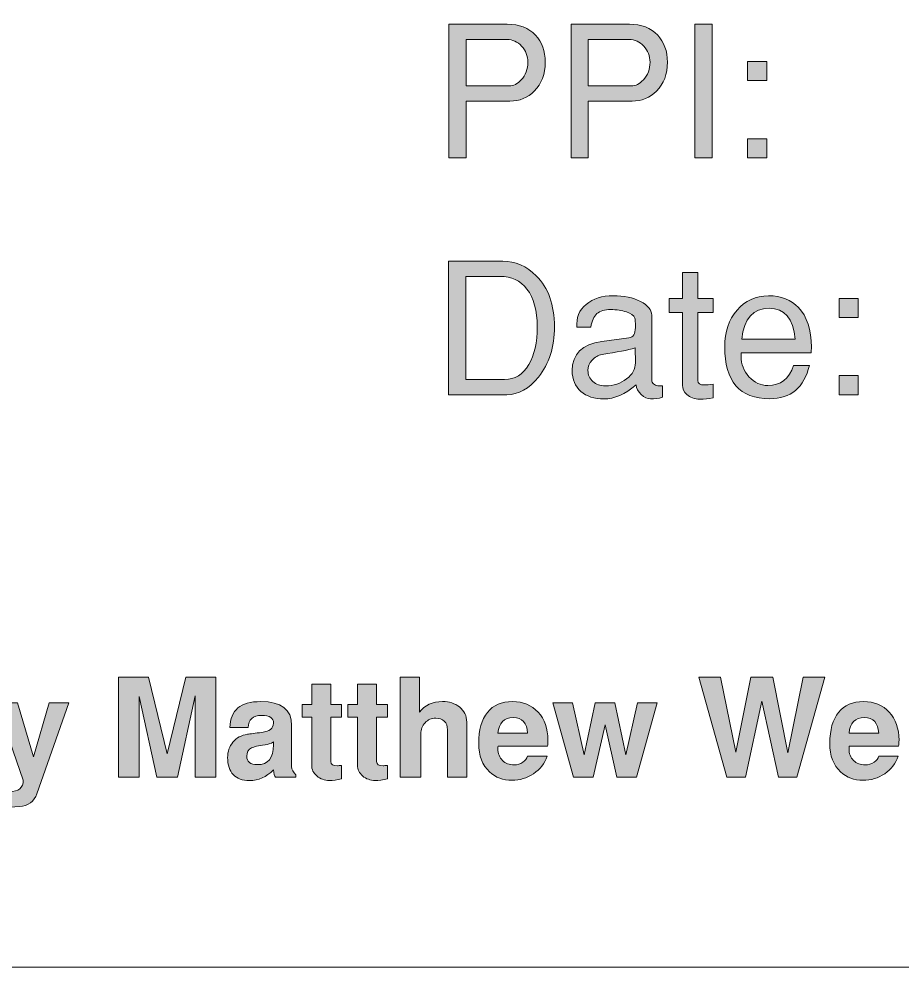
# Model space of a CAD drawing. Header units: inches. Extents: x 0.51 to 4.61, y -3.99 to -0.49.
# Drawn here: x 3.023 to 3.827, y -3.991 to -3.128 of the extents above; entities that cross this region are included whole.
import ezdxf

# ---------------------------------------------------------------- set-up
doc = ezdxf.new("R2010")
doc.units = ezdxf.units.IN
doc.header["$MEASUREMENT"] = 0
doc.layers.add('Layer 1', color=7, linetype='Continuous')

# ---------------------------------------------------------------- blocks, each defined once
blk = doc.blocks.new('block 18')
at = {"layer": 'Layer 1', "true_color": 0xed1f24}
h = blk.add_hatch(color=240, dxfattribs=at)
h.dxf.hatch_style = 2
edge = h.paths.add_edge_path()
edge.add_spline(control_points=[(3.51076, -3.40818), (3.51076, -3.42662), (3.50592, -3.4419), (3.49626, -3.45401), (3.48759, -3.46468), (3.47798, -3.47001), (3.46742, -3.47001), (3.46742, -3.47001), (3.41442, -3.47001), (3.41442, -3.47001), (3.41442, -3.47001), (3.41442, -3.34851), (3.41442, -3.34851), (3.41442, -3.34851), (3.46376, -3.34851), (3.46376, -3.34851), (3.4752, -3.34851), (3.48537, -3.35296), (3.49426, -3.36184), (3.50526, -3.37284), (3.51076, -3.38829), (3.51076, -3.40818)], knot_values=[0, 0, 0, 0, 1, 1, 1, 2, 2, 2, 3, 3, 3, 4, 4, 4, 5, 5, 5, 6, 6, 6, 7, 7, 7, 7], degree=3, periodic=1)
edge = h.paths.add_edge_path()
edge.add_spline(control_points=[(3.49509, -3.40818), (3.49509, -3.3934), (3.49198, -3.38196), (3.48576, -3.37385), (3.47976, -3.36618), (3.47159, -3.36235), (3.46126, -3.36235), (3.46126, -3.36235), (3.43009, -3.36235), (3.43009, -3.36235), (3.43009, -3.36235), (3.43009, -3.45618), (3.43009, -3.45618), (3.43009, -3.45618), (3.46543, -3.45618), (3.46543, -3.45618), (3.47476, -3.45618), (3.48209, -3.45168), (3.48743, -3.44268), (3.49253, -3.43401), (3.49509, -3.42251), (3.49509, -3.40818)], knot_values=[0, 0, 0, 0, 1, 1, 1, 2, 2, 2, 3, 3, 3, 4, 4, 4, 5, 5, 5, 6, 6, 6, 7, 7, 7, 7], degree=3, periodic=1)
h = blk.add_hatch(color=240, dxfattribs=at)
h.dxf.hatch_style = 2
edge = h.paths.add_edge_path()
edge.add_spline(control_points=[(3.65509, -3.47285), (3.65098, -3.47362), (3.64698, -3.47401), (3.64309, -3.47401), (3.6382, -3.47401), (3.63426, -3.47262), (3.63126, -3.46984), (3.62859, -3.4674), (3.62726, -3.46457), (3.62726, -3.46134), (3.62726, -3.46134), (3.62726, -3.39535), (3.62726, -3.39535), (3.62726, -3.39535), (3.61509, -3.39535), (3.61509, -3.39535), (3.61509, -3.39535), (3.61509, -3.38251), (3.61509, -3.38251), (3.61509, -3.38251), (3.62726, -3.38251), (3.62726, -3.38251), (3.62726, -3.38251), (3.62726, -3.35885), (3.62726, -3.35885), (3.62726, -3.35885), (3.64126, -3.35885), (3.64126, -3.35885), (3.64126, -3.35885), (3.64126, -3.38251), (3.64126, -3.38251), (3.64126, -3.38251), (3.65509, -3.38251), (3.65509, -3.38251), (3.65509, -3.38251), (3.65509, -3.39535), (3.65509, -3.39535), (3.65509, -3.39535), (3.64126, -3.39535), (3.64126, -3.39535), (3.64126, -3.39535), (3.64126, -3.45701), (3.64126, -3.45701), (3.64126, -3.45979), (3.64331, -3.46117), (3.64742, -3.46117), (3.64909, -3.46117), (3.65165, -3.4609), (3.65509, -3.46035), (3.65509, -3.46035), (3.65509, -3.47285), (3.65509, -3.47285)], knot_values=[0, 0, 0, 0, 1, 1, 1, 2, 2, 2, 3, 3, 3, 4, 4, 4, 5, 5, 5, 6, 6, 6, 7, 7, 7, 8, 8, 8, 9, 9, 9, 10, 10, 10, 11, 11, 11, 12, 12, 12, 13, 13, 13, 14, 14, 14, 15, 15, 15, 16, 16, 16, 17, 17, 17, 17], degree=3, periodic=1)
h = blk.add_hatch(color=240, dxfattribs=at)
h.dxf.hatch_style = 2
edge = h.paths.add_edge_path()
edge.add_spline(control_points=[(3.60909, -3.47238), (3.60565, -3.47335), (3.60204, -3.47384), (3.59826, -3.47384), (3.59526, -3.47384), (3.59239, -3.47248), (3.58967, -3.46976), (3.58695, -3.46704), (3.58542, -3.46418), (3.58509, -3.46117), (3.57498, -3.46962), (3.5652, -3.47384), (3.55576, -3.47384), (3.54698, -3.47384), (3.53998, -3.47156), (3.53476, -3.467), (3.52953, -3.46244), (3.52692, -3.45614), (3.52692, -3.44813), (3.52692, -3.43298), (3.53596, -3.42419), (3.55402, -3.42174), (3.55402, -3.42174), (3.57861, -3.4184), (3.57861, -3.4184), (3.58249, -3.41784), (3.58443, -3.41467), (3.58443, -3.40888), (3.58443, -3.40398), (3.58426, -3.40114), (3.58393, -3.40036), (3.58293, -3.39802), (3.58035, -3.39613), (3.5762, -3.39468), (3.57204, -3.39324), (3.56731, -3.39251), (3.562, -3.39251), (3.55646, -3.39251), (3.55227, -3.39376), (3.54945, -3.39626), (3.54662, -3.39876), (3.54477, -3.4029), (3.54388, -3.40868), (3.54388, -3.40868), (3.53126, -3.40868), (3.53126, -3.40868), (3.53048, -3.40001), (3.53326, -3.39307), (3.53959, -3.38784), (3.54593, -3.38262), (3.55414, -3.38001), (3.56426, -3.38001), (3.57404, -3.38001), (3.58231, -3.38173), (3.58909, -3.38518), (3.59587, -3.38862), (3.59926, -3.39279), (3.59926, -3.39768), (3.59926, -3.39768), (3.59926, -3.45684), (3.59926, -3.45684), (3.59926, -3.45807), (3.59984, -3.45918), (3.60101, -3.46018), (3.60217, -3.46117), (3.60348, -3.46179), (3.60493, -3.46201), (3.60603, -3.46212), (3.60742, -3.46212), (3.60909, -3.46201), (3.60909, -3.46201), (3.60909, -3.47238), (3.60909, -3.47238)], knot_values=[0, 0, 0, 0, 1, 1, 1, 2, 2, 2, 3, 3, 3, 4, 4, 4, 5, 5, 5, 6, 6, 6, 7, 7, 7, 8, 8, 8, 9, 9, 9, 10, 10, 10, 11, 11, 11, 12, 12, 12, 13, 13, 13, 14, 14, 14, 15, 15, 15, 16, 16, 16, 17, 17, 17, 18, 18, 18, 19, 19, 19, 20, 20, 20, 21, 21, 21, 22, 22, 22, 23, 23, 23, 24, 24, 24, 24], degree=3, periodic=1)
edge = h.paths.add_edge_path()
edge.add_spline(control_points=[(3.58443, -3.44107), (3.58443, -3.44107), (3.58426, -3.42751), (3.58426, -3.42751), (3.57756, -3.42941), (3.5675, -3.43136), (3.55411, -3.43338), (3.55059, -3.43405), (3.54757, -3.43578), (3.54504, -3.43856), (3.54252, -3.44136), (3.54126, -3.44449), (3.54126, -3.44794), (3.54126, -3.45197), (3.54274, -3.45532), (3.54571, -3.45799), (3.54867, -3.46067), (3.55246, -3.46201), (3.55707, -3.46201), (3.56454, -3.46201), (3.571, -3.45989), (3.57644, -3.45565), (3.58188, -3.4514), (3.58453, -3.44655), (3.58443, -3.44107)], knot_values=[0, 0, 0, 0, 1, 1, 1, 2, 2, 2, 3, 3, 3, 4, 4, 4, 5, 5, 5, 6, 6, 6, 7, 7, 7, 8, 8, 8, 8], degree=3, periodic=1)
h = blk.add_hatch(color=240, dxfattribs=at)
h.dxf.hatch_style = 2
edge = h.paths.add_edge_path()
edge.add_spline(control_points=[(3.74459, -3.42668), (3.74459, -3.42879), (3.74453, -3.43051), (3.74442, -3.43184), (3.74442, -3.43184), (3.68075, -3.43184), (3.68075, -3.43184), (3.68064, -3.43262), (3.68059, -3.43374), (3.68059, -3.43518), (3.68059, -3.44218), (3.683, -3.44834), (3.68782, -3.45368), (3.69264, -3.45901), (3.69837, -3.46168), (3.70502, -3.46168), (3.71655, -3.46168), (3.72436, -3.45557), (3.72846, -3.44335), (3.72846, -3.44335), (3.74276, -3.44335), (3.74276, -3.44335), (3.73809, -3.46357), (3.72603, -3.47368), (3.70659, -3.47368), (3.67936, -3.47368), (3.66576, -3.4579), (3.66576, -3.42634), (3.66576, -3.41279), (3.66947, -3.40168), (3.67692, -3.39301), (3.68437, -3.38435), (3.69392, -3.38001), (3.70559, -3.38001), (3.71703, -3.38001), (3.72614, -3.38357), (3.73292, -3.39068), (3.74059, -3.39879), (3.74448, -3.41079), (3.74459, -3.42668)], knot_values=[0, 0, 0, 0, 1, 1, 1, 2, 2, 2, 3, 3, 3, 4, 4, 4, 5, 5, 5, 6, 6, 6, 7, 7, 7, 8, 8, 8, 9, 9, 9, 10, 10, 10, 11, 11, 11, 12, 12, 12, 13, 13, 13, 13], degree=3, periodic=1)
edge = h.paths.add_edge_path()
edge.add_spline(control_points=[(3.72976, -3.41951), (3.72797, -3.40074), (3.72011, -3.39134), (3.70618, -3.39134), (3.69168, -3.39134), (3.68337, -3.40074), (3.68125, -3.41951), (3.68125, -3.41951), (3.72976, -3.41951), (3.72976, -3.41951)], knot_values=[0, 0, 0, 0, 1, 1, 1, 2, 2, 2, 3, 3, 3, 3], degree=3, periodic=1)
h = blk.add_hatch(color=240, dxfattribs=at)
h.dxf.hatch_style = 2
h.paths.add_polyline_path([(3.78725, -3.39985), (3.76992, -3.39985), (3.76992, -3.38251), (3.78725, -3.38251)])
h.paths.add_polyline_path([(3.78725, -3.47001), (3.76992, -3.47001), (3.76992, -3.45268), (3.78725, -3.45268)])
at = {"layer": 'Layer 1', "lineweight": 0}
for points in [[(3.78725, -3.39985), (3.76992, -3.39985), (3.76992, -3.38251), (3.78725, -3.38251), (3.78725, -3.39985)], [(3.78725, -3.47001), (3.76992, -3.47001), (3.76992, -3.45268), (3.78725, -3.45268), (3.78725, -3.47001)]]:
    blk.add_lwpolyline(points, dxfattribs=at)
for points, knots in [([(3.51076, -3.40818), (3.51076, -3.42662), (3.50592, -3.4419), (3.49626, -3.45401), (3.48759, -3.46468), (3.47798, -3.47001), (3.46742, -3.47001), (3.46742, -3.47001), (3.41442, -3.47001), (3.41442, -3.47001), (3.41442, -3.47001), (3.41442, -3.34851), (3.41442, -3.34851), (3.41442, -3.34851), (3.46376, -3.34851), (3.46376, -3.34851), (3.4752, -3.34851), (3.48537, -3.35296), (3.49426, -3.36184), (3.50526, -3.37284), (3.51076, -3.38829), (3.51076, -3.40818)], [0, 0, 0, 0, 1, 1, 1, 2, 2, 2, 3, 3, 3, 4, 4, 4, 5, 5, 5, 6, 6, 6, 7, 7, 7, 7]), ([(3.49509, -3.40818), (3.49509, -3.3934), (3.49198, -3.38196), (3.48576, -3.37385), (3.47976, -3.36618), (3.47159, -3.36235), (3.46126, -3.36235), (3.46126, -3.36235), (3.43009, -3.36235), (3.43009, -3.36235), (3.43009, -3.36235), (3.43009, -3.45618), (3.43009, -3.45618), (3.43009, -3.45618), (3.46543, -3.45618), (3.46543, -3.45618), (3.47476, -3.45618), (3.48209, -3.45168), (3.48743, -3.44268), (3.49253, -3.43401), (3.49509, -3.42251), (3.49509, -3.40818)], [0, 0, 0, 0, 1, 1, 1, 2, 2, 2, 3, 3, 3, 4, 4, 4, 5, 5, 5, 6, 6, 6, 7, 7, 7, 7]), ([(3.65509, -3.47285), (3.65098, -3.47362), (3.64698, -3.47401), (3.64309, -3.47401), (3.6382, -3.47401), (3.63426, -3.47262), (3.63126, -3.46984), (3.62859, -3.4674), (3.62726, -3.46457), (3.62726, -3.46134), (3.62726, -3.46134), (3.62726, -3.39535), (3.62726, -3.39535), (3.62726, -3.39535), (3.61509, -3.39535), (3.61509, -3.39535), (3.61509, -3.39535), (3.61509, -3.38251), (3.61509, -3.38251), (3.61509, -3.38251), (3.62726, -3.38251), (3.62726, -3.38251), (3.62726, -3.38251), (3.62726, -3.35885), (3.62726, -3.35885), (3.62726, -3.35885), (3.64126, -3.35885), (3.64126, -3.35885), (3.64126, -3.35885), (3.64126, -3.38251), (3.64126, -3.38251), (3.64126, -3.38251), (3.65509, -3.38251), (3.65509, -3.38251), (3.65509, -3.38251), (3.65509, -3.39535), (3.65509, -3.39535), (3.65509, -3.39535), (3.64126, -3.39535), (3.64126, -3.39535), (3.64126, -3.39535), (3.64126, -3.45701), (3.64126, -3.45701), (3.64126, -3.45979), (3.64331, -3.46117), (3.64742, -3.46117), (3.64909, -3.46117), (3.65165, -3.4609), (3.65509, -3.46035), (3.65509, -3.46035), (3.65509, -3.47285), (3.65509, -3.47285)], [0, 0, 0, 0, 1, 1, 1, 2, 2, 2, 3, 3, 3, 4, 4, 4, 5, 5, 5, 6, 6, 6, 7, 7, 7, 8, 8, 8, 9, 9, 9, 10, 10, 10, 11, 11, 11, 12, 12, 12, 13, 13, 13, 14, 14, 14, 15, 15, 15, 16, 16, 16, 17, 17, 17, 17]), ([(3.60909, -3.47238), (3.60565, -3.47335), (3.60204, -3.47384), (3.59826, -3.47384), (3.59526, -3.47384), (3.59239, -3.47248), (3.58967, -3.46976), (3.58695, -3.46704), (3.58542, -3.46418), (3.58509, -3.46117), (3.57498, -3.46962), (3.5652, -3.47384), (3.55576, -3.47384), (3.54698, -3.47384), (3.53998, -3.47156), (3.53476, -3.467), (3.52953, -3.46244), (3.52692, -3.45614), (3.52692, -3.44813), (3.52692, -3.43298), (3.53596, -3.42419), (3.55402, -3.42174), (3.55402, -3.42174), (3.57861, -3.4184), (3.57861, -3.4184), (3.58249, -3.41784), (3.58443, -3.41467), (3.58443, -3.40888), (3.58443, -3.40398), (3.58426, -3.40114), (3.58393, -3.40036), (3.58293, -3.39802), (3.58035, -3.39613), (3.5762, -3.39468), (3.57204, -3.39324), (3.56731, -3.39251), (3.562, -3.39251), (3.55646, -3.39251), (3.55227, -3.39376), (3.54945, -3.39626), (3.54662, -3.39876), (3.54477, -3.4029), (3.54388, -3.40868), (3.54388, -3.40868), (3.53126, -3.40868), (3.53126, -3.40868), (3.53048, -3.40001), (3.53326, -3.39307), (3.53959, -3.38784), (3.54593, -3.38262), (3.55414, -3.38001), (3.56426, -3.38001), (3.57404, -3.38001), (3.58231, -3.38173), (3.58909, -3.38518), (3.59587, -3.38862), (3.59926, -3.39279), (3.59926, -3.39768), (3.59926, -3.39768), (3.59926, -3.45684), (3.59926, -3.45684), (3.59926, -3.45807), (3.59984, -3.45918), (3.60101, -3.46018), (3.60217, -3.46117), (3.60348, -3.46179), (3.60493, -3.46201), (3.60603, -3.46212), (3.60742, -3.46212), (3.60909, -3.46201), (3.60909, -3.46201), (3.60909, -3.47238), (3.60909, -3.47238)], [0, 0, 0, 0, 1, 1, 1, 2, 2, 2, 3, 3, 3, 4, 4, 4, 5, 5, 5, 6, 6, 6, 7, 7, 7, 8, 8, 8, 9, 9, 9, 10, 10, 10, 11, 11, 11, 12, 12, 12, 13, 13, 13, 14, 14, 14, 15, 15, 15, 16, 16, 16, 17, 17, 17, 18, 18, 18, 19, 19, 19, 20, 20, 20, 21, 21, 21, 22, 22, 22, 23, 23, 23, 24, 24, 24, 24]), ([(3.74459, -3.42668), (3.74459, -3.42879), (3.74453, -3.43051), (3.74442, -3.43184), (3.74442, -3.43184), (3.68075, -3.43184), (3.68075, -3.43184), (3.68064, -3.43262), (3.68059, -3.43374), (3.68059, -3.43518), (3.68059, -3.44218), (3.683, -3.44834), (3.68782, -3.45368), (3.69264, -3.45901), (3.69837, -3.46168), (3.70502, -3.46168), (3.71655, -3.46168), (3.72436, -3.45557), (3.72846, -3.44335), (3.72846, -3.44335), (3.74276, -3.44335), (3.74276, -3.44335), (3.73809, -3.46357), (3.72603, -3.47368), (3.70659, -3.47368), (3.67936, -3.47368), (3.66576, -3.4579), (3.66576, -3.42634), (3.66576, -3.41279), (3.66947, -3.40168), (3.67692, -3.39301), (3.68437, -3.38435), (3.69392, -3.38001), (3.70559, -3.38001), (3.71703, -3.38001), (3.72614, -3.38357), (3.73292, -3.39068), (3.74059, -3.39879), (3.74448, -3.41079), (3.74459, -3.42668)], [0, 0, 0, 0, 1, 1, 1, 2, 2, 2, 3, 3, 3, 4, 4, 4, 5, 5, 5, 6, 6, 6, 7, 7, 7, 8, 8, 8, 9, 9, 9, 10, 10, 10, 11, 11, 11, 12, 12, 12, 13, 13, 13, 13]), ([(3.72976, -3.41951), (3.72797, -3.40074), (3.72011, -3.39134), (3.70618, -3.39134), (3.69168, -3.39134), (3.68337, -3.40074), (3.68125, -3.41951), (3.68125, -3.41951), (3.72976, -3.41951), (3.72976, -3.41951)], [0, 0, 0, 0, 1, 1, 1, 2, 2, 2, 3, 3, 3, 3]), ([(3.58443, -3.44107), (3.58443, -3.44107), (3.58426, -3.42751), (3.58426, -3.42751), (3.57756, -3.42941), (3.5675, -3.43136), (3.55411, -3.43338), (3.55059, -3.43405), (3.54757, -3.43578), (3.54504, -3.43856), (3.54252, -3.44136), (3.54126, -3.44449), (3.54126, -3.44794), (3.54126, -3.45197), (3.54274, -3.45532), (3.54571, -3.45799), (3.54867, -3.46067), (3.55246, -3.46201), (3.55707, -3.46201), (3.56454, -3.46201), (3.571, -3.45989), (3.57644, -3.45565), (3.58188, -3.4514), (3.58453, -3.44655), (3.58443, -3.44107)], [0, 0, 0, 0, 1, 1, 1, 2, 2, 2, 3, 3, 3, 4, 4, 4, 5, 5, 5, 6, 6, 6, 7, 7, 7, 8, 8, 8, 8])]:
    blk.add_open_spline(points, degree=3, knots=knots, dxfattribs=at)
blk = doc.blocks.new('block 24')
at = {"layer": 'Layer 1', "true_color": 0xed1f24}
h = blk.add_hatch(color=240, dxfattribs=at)
h.dxf.hatch_style = 2
edge = h.paths.add_edge_path()
edge.add_spline(control_points=[(3.50242, -3.16743), (3.50242, -3.17832), (3.49909, -3.18709), (3.49242, -3.19376), (3.48642, -3.19988), (3.47903, -3.20293), (3.47026, -3.20293), (3.47026, -3.20293), (3.43043, -3.20293), (3.43043, -3.20293), (3.43043, -3.20293), (3.43043, -3.25443), (3.43043, -3.25443), (3.43043, -3.25443), (3.41475, -3.25443), (3.41475, -3.25443), (3.41475, -3.25443), (3.41475, -3.13293), (3.41475, -3.13293), (3.41475, -3.13293), (3.46776, -3.13293), (3.46776, -3.13293), (3.47864, -3.13293), (3.48726, -3.13626), (3.49359, -3.14293), (3.49948, -3.14926), (3.50242, -3.15743), (3.50242, -3.16743)], knot_values=[0, 0, 0, 0, 1, 1, 1, 2, 2, 2, 3, 3, 3, 4, 4, 4, 5, 5, 5, 6, 6, 6, 7, 7, 7, 8, 8, 8, 9, 9, 9, 9], degree=3, periodic=1)
edge = h.paths.add_edge_path()
edge.add_spline(control_points=[(3.48659, -3.16743), (3.48659, -3.16187), (3.4847, -3.15704), (3.48092, -3.15293), (3.47715, -3.14882), (3.4727, -3.14676), (3.46759, -3.14676), (3.46759, -3.14676), (3.43043, -3.14676), (3.43043, -3.14676), (3.43043, -3.14676), (3.43043, -3.18909), (3.43043, -3.18909), (3.43043, -3.18909), (3.46959, -3.18909), (3.46959, -3.18909), (3.47348, -3.18909), (3.47715, -3.18726), (3.48059, -3.18359), (3.48459, -3.17926), (3.48659, -3.17388), (3.48659, -3.16743)], knot_values=[0, 0, 0, 0, 1, 1, 1, 2, 2, 2, 3, 3, 3, 4, 4, 4, 5, 5, 5, 6, 6, 6, 7, 7, 7, 7], degree=3, periodic=1)
h = blk.add_hatch(color=240, dxfattribs=at)
h.dxf.hatch_style = 2
edge = h.paths.add_edge_path()
edge.add_spline(control_points=[(3.61359, -3.16743), (3.61359, -3.17832), (3.61026, -3.18709), (3.60359, -3.19376), (3.59759, -3.19988), (3.5902, -3.20293), (3.58142, -3.20293), (3.58142, -3.20293), (3.54159, -3.20293), (3.54159, -3.20293), (3.54159, -3.20293), (3.54159, -3.25443), (3.54159, -3.25443), (3.54159, -3.25443), (3.52592, -3.25443), (3.52592, -3.25443), (3.52592, -3.25443), (3.52592, -3.13293), (3.52592, -3.13293), (3.52592, -3.13293), (3.57893, -3.13293), (3.57893, -3.13293), (3.58981, -3.13293), (3.59842, -3.13626), (3.60476, -3.14293), (3.61064, -3.14926), (3.61359, -3.15743), (3.61359, -3.16743)], knot_values=[0, 0, 0, 0, 1, 1, 1, 2, 2, 2, 3, 3, 3, 4, 4, 4, 5, 5, 5, 6, 6, 6, 7, 7, 7, 8, 8, 8, 9, 9, 9, 9], degree=3, periodic=1)
edge = h.paths.add_edge_path()
edge.add_spline(control_points=[(3.59776, -3.16743), (3.59776, -3.16187), (3.59587, -3.15704), (3.59209, -3.15293), (3.58831, -3.14882), (3.58386, -3.14676), (3.57876, -3.14676), (3.57876, -3.14676), (3.54159, -3.14676), (3.54159, -3.14676), (3.54159, -3.14676), (3.54159, -3.18909), (3.54159, -3.18909), (3.54159, -3.18909), (3.58076, -3.18909), (3.58076, -3.18909), (3.58464, -3.18909), (3.58831, -3.18726), (3.59176, -3.18359), (3.59576, -3.17926), (3.59776, -3.17388), (3.59776, -3.16743)], knot_values=[0, 0, 0, 0, 1, 1, 1, 2, 2, 2, 3, 3, 3, 4, 4, 4, 5, 5, 5, 6, 6, 6, 7, 7, 7, 7], degree=3, periodic=1)
h = blk.add_hatch(color=240, dxfattribs=at)
h.dxf.hatch_style = 2
h.paths.add_polyline_path([(3.65426, -3.25443), (3.63859, -3.25443), (3.63859, -3.13293), (3.65426, -3.13293)])
h = blk.add_hatch(color=240, dxfattribs=at)
h.dxf.hatch_style = 2
h.paths.add_polyline_path([(3.70392, -3.18427), (3.68658, -3.18427), (3.68658, -3.16693), (3.70392, -3.16693)])
h.paths.add_polyline_path([(3.70392, -3.25443), (3.68658, -3.25443), (3.68658, -3.23709), (3.70392, -3.23709)])
at = {"layer": 'Layer 1', "lineweight": 0}
for points in [[(3.65426, -3.25443), (3.63859, -3.25443), (3.63859, -3.13293), (3.65426, -3.13293), (3.65426, -3.25443)], [(3.70392, -3.18427), (3.68658, -3.18427), (3.68658, -3.16693), (3.70392, -3.16693), (3.70392, -3.18427)], [(3.70392, -3.25443), (3.68658, -3.25443), (3.68658, -3.23709), (3.70392, -3.23709), (3.70392, -3.25443)]]:
    blk.add_lwpolyline(points, dxfattribs=at)
for points, knots in [([(3.50242, -3.16743), (3.50242, -3.17832), (3.49909, -3.18709), (3.49242, -3.19376), (3.48642, -3.19988), (3.47903, -3.20293), (3.47026, -3.20293), (3.47026, -3.20293), (3.43043, -3.20293), (3.43043, -3.20293), (3.43043, -3.20293), (3.43043, -3.25443), (3.43043, -3.25443), (3.43043, -3.25443), (3.41475, -3.25443), (3.41475, -3.25443), (3.41475, -3.25443), (3.41475, -3.13293), (3.41475, -3.13293), (3.41475, -3.13293), (3.46776, -3.13293), (3.46776, -3.13293), (3.47864, -3.13293), (3.48726, -3.13626), (3.49359, -3.14293), (3.49948, -3.14926), (3.50242, -3.15743), (3.50242, -3.16743)], [0, 0, 0, 0, 1, 1, 1, 2, 2, 2, 3, 3, 3, 4, 4, 4, 5, 5, 5, 6, 6, 6, 7, 7, 7, 8, 8, 8, 9, 9, 9, 9]), ([(3.61359, -3.16743), (3.61359, -3.17832), (3.61026, -3.18709), (3.60359, -3.19376), (3.59759, -3.19988), (3.5902, -3.20293), (3.58142, -3.20293), (3.58142, -3.20293), (3.54159, -3.20293), (3.54159, -3.20293), (3.54159, -3.20293), (3.54159, -3.25443), (3.54159, -3.25443), (3.54159, -3.25443), (3.52592, -3.25443), (3.52592, -3.25443), (3.52592, -3.25443), (3.52592, -3.13293), (3.52592, -3.13293), (3.52592, -3.13293), (3.57893, -3.13293), (3.57893, -3.13293), (3.58981, -3.13293), (3.59842, -3.13626), (3.60476, -3.14293), (3.61064, -3.14926), (3.61359, -3.15743), (3.61359, -3.16743)], [0, 0, 0, 0, 1, 1, 1, 2, 2, 2, 3, 3, 3, 4, 4, 4, 5, 5, 5, 6, 6, 6, 7, 7, 7, 8, 8, 8, 9, 9, 9, 9]), ([(3.48659, -3.16743), (3.48659, -3.16187), (3.4847, -3.15704), (3.48092, -3.15293), (3.47715, -3.14882), (3.4727, -3.14676), (3.46759, -3.14676), (3.46759, -3.14676), (3.43043, -3.14676), (3.43043, -3.14676), (3.43043, -3.14676), (3.43043, -3.18909), (3.43043, -3.18909), (3.43043, -3.18909), (3.46959, -3.18909), (3.46959, -3.18909), (3.47348, -3.18909), (3.47715, -3.18726), (3.48059, -3.18359), (3.48459, -3.17926), (3.48659, -3.17388), (3.48659, -3.16743)], [0, 0, 0, 0, 1, 1, 1, 2, 2, 2, 3, 3, 3, 4, 4, 4, 5, 5, 5, 6, 6, 6, 7, 7, 7, 7]), ([(3.59776, -3.16743), (3.59776, -3.16187), (3.59587, -3.15704), (3.59209, -3.15293), (3.58831, -3.14882), (3.58386, -3.14676), (3.57876, -3.14676), (3.57876, -3.14676), (3.54159, -3.14676), (3.54159, -3.14676), (3.54159, -3.14676), (3.54159, -3.18909), (3.54159, -3.18909), (3.54159, -3.18909), (3.58076, -3.18909), (3.58076, -3.18909), (3.58464, -3.18909), (3.58831, -3.18726), (3.59176, -3.18359), (3.59576, -3.17926), (3.59776, -3.17388), (3.59776, -3.16743)], [0, 0, 0, 0, 1, 1, 1, 2, 2, 2, 3, 3, 3, 4, 4, 4, 5, 5, 5, 6, 6, 6, 7, 7, 7, 7])]:
    blk.add_open_spline(points, degree=3, knots=knots, dxfattribs=at)
blk = doc.blocks.new('block 17')
at = {"layer": 'Layer 1'}
for name in ['block 24', 'block 18']:
    blk.add_blockref(name, (0, 0), dxfattribs=at)
blk = doc.blocks.new('block 4')
at = {"layer": 'Layer 1'}
blk.add_blockref('block 17', (0, 0), dxfattribs=at)
blk = doc.blocks.new('block 27')
at = {"layer": 'Layer 1', "true_color": 0xed1f24}
h = blk.add_hatch(color=240, dxfattribs=at)
h.dxf.hatch_style = 2
h.paths.add_polyline_path([(3.20272, -3.81809), (3.18397, -3.81809), (3.18397, -3.74409), (3.16772, -3.81809), (3.14897, -3.81809), (3.13272, -3.74447), (3.13272, -3.81809), (3.11397, -3.81809), (3.11397, -3.72696), (3.1414, -3.72696), (3.15834, -3.79673), (3.17545, -3.72696), (3.20272, -3.72696)])
h = blk.add_hatch(color=240, dxfattribs=at)
h.dxf.hatch_style = 2
edge = h.paths.add_edge_path()
edge.add_spline(control_points=[(3.3171, -3.81946), (3.31301, -3.82046), (3.3093, -3.82096), (3.30597, -3.82096), (3.30155, -3.82096), (3.29776, -3.81961), (3.2946, -3.8169), (3.29143, -3.8142), (3.28984, -3.81096), (3.28984, -3.80721), (3.28984, -3.80721), (3.28984, -3.76334), (3.28984, -3.76334), (3.28984, -3.76334), (3.28122, -3.76334), (3.28122, -3.76334), (3.28122, -3.76334), (3.28122, -3.75172), (3.28122, -3.75172), (3.28122, -3.75172), (3.28984, -3.75172), (3.28984, -3.75172), (3.28984, -3.75172), (3.28984, -3.73334), (3.28984, -3.73334), (3.28984, -3.73334), (3.30735, -3.73334), (3.30735, -3.73334), (3.30735, -3.73334), (3.30735, -3.75172), (3.30735, -3.75172), (3.30735, -3.75172), (3.3171, -3.75172), (3.3171, -3.75172), (3.3171, -3.75172), (3.3171, -3.76334), (3.3171, -3.76334), (3.3171, -3.76334), (3.30735, -3.76334), (3.30735, -3.76334), (3.30735, -3.76334), (3.30735, -3.80371), (3.30735, -3.80371), (3.30735, -3.80629), (3.3093, -3.80759), (3.31322, -3.80759), (3.31413, -3.80751), (3.31543, -3.80742), (3.3171, -3.80734), (3.3171, -3.80734), (3.3171, -3.81946), (3.3171, -3.81946)], knot_values=[0, 0, 0, 0, 1, 1, 1, 2, 2, 2, 3, 3, 3, 4, 4, 4, 5, 5, 5, 6, 6, 6, 7, 7, 7, 8, 8, 8, 9, 9, 9, 10, 10, 10, 11, 11, 11, 12, 12, 12, 13, 13, 13, 14, 14, 14, 15, 15, 15, 16, 16, 16, 17, 17, 17, 17], degree=3, periodic=1)
h = blk.add_hatch(color=240, dxfattribs=at)
h.dxf.hatch_style = 2
edge = h.paths.add_edge_path()
edge.add_spline(control_points=[(3.35872, -3.81946), (3.35463, -3.82046), (3.35093, -3.82096), (3.3476, -3.82096), (3.34318, -3.82096), (3.33939, -3.81961), (3.33622, -3.8169), (3.33306, -3.8142), (3.33147, -3.81096), (3.33147, -3.80721), (3.33147, -3.80721), (3.33147, -3.76334), (3.33147, -3.76334), (3.33147, -3.76334), (3.32284, -3.76334), (3.32284, -3.76334), (3.32284, -3.76334), (3.32284, -3.75172), (3.32284, -3.75172), (3.32284, -3.75172), (3.33147, -3.75172), (3.33147, -3.75172), (3.33147, -3.75172), (3.33147, -3.73334), (3.33147, -3.73334), (3.33147, -3.73334), (3.34897, -3.73334), (3.34897, -3.73334), (3.34897, -3.73334), (3.34897, -3.75172), (3.34897, -3.75172), (3.34897, -3.75172), (3.35872, -3.75172), (3.35872, -3.75172), (3.35872, -3.75172), (3.35872, -3.76334), (3.35872, -3.76334), (3.35872, -3.76334), (3.34897, -3.76334), (3.34897, -3.76334), (3.34897, -3.76334), (3.34897, -3.80371), (3.34897, -3.80371), (3.34897, -3.80629), (3.35093, -3.80759), (3.35484, -3.80759), (3.35576, -3.80751), (3.35706, -3.80742), (3.35872, -3.80734), (3.35872, -3.80734), (3.35872, -3.81946), (3.35872, -3.81946)], knot_values=[0, 0, 0, 0, 1, 1, 1, 2, 2, 2, 3, 3, 3, 4, 4, 4, 5, 5, 5, 6, 6, 6, 7, 7, 7, 8, 8, 8, 9, 9, 9, 10, 10, 10, 11, 11, 11, 12, 12, 12, 13, 13, 13, 14, 14, 14, 15, 15, 15, 16, 16, 16, 17, 17, 17, 17], degree=3, periodic=1)
h = blk.add_hatch(color=240, dxfattribs=at)
h.dxf.hatch_style = 2
edge = h.paths.add_edge_path()
edge.add_spline(control_points=[(3.43098, -3.81809), (3.43098, -3.81809), (3.41347, -3.81809), (3.41347, -3.81809), (3.41347, -3.81809), (3.41347, -3.77486), (3.41347, -3.77486), (3.41347, -3.77161), (3.41248, -3.76904), (3.41047, -3.76716), (3.40847, -3.76528), (3.40593, -3.76434), (3.40285, -3.76434), (3.39893, -3.76434), (3.39568, -3.76569), (3.3931, -3.76841), (3.39052, -3.77112), (3.38922, -3.77453), (3.38922, -3.77862), (3.38922, -3.77862), (3.38922, -3.81809), (3.38922, -3.81809), (3.38922, -3.81809), (3.37047, -3.81809), (3.37047, -3.81809), (3.37047, -3.81809), (3.37047, -3.72696), (3.37047, -3.72696), (3.37047, -3.72696), (3.38797, -3.72696), (3.38797, -3.72696), (3.38797, -3.72696), (3.38797, -3.75884), (3.38797, -3.75884), (3.39272, -3.75242), (3.39972, -3.74921), (3.40897, -3.74921), (3.41505, -3.74921), (3.42018, -3.75084), (3.42435, -3.75409), (3.42877, -3.75759), (3.43098, -3.76217), (3.43098, -3.76784), (3.43098, -3.76784), (3.43098, -3.81809), (3.43098, -3.81809)], knot_values=[0, 0, 0, 0, 1, 1, 1, 2, 2, 2, 3, 3, 3, 4, 4, 4, 5, 5, 5, 6, 6, 6, 7, 7, 7, 8, 8, 8, 9, 9, 9, 10, 10, 10, 11, 11, 11, 12, 12, 12, 13, 13, 13, 14, 14, 14, 15, 15, 15, 15], degree=3, periodic=1)
h = blk.add_hatch(color=240, dxfattribs=at)
h.dxf.hatch_style = 2
h.paths.add_polyline_path([(3.75699, -3.72696), (3.73148, -3.81809), (3.71461, -3.81809), (3.69954, -3.74879), (3.68455, -3.81809), (3.66765, -3.81809), (3.64211, -3.72696), (3.66198, -3.72696), (3.67598, -3.79521), (3.68961, -3.72696), (3.70948, -3.72696), (3.72311, -3.79597), (3.73711, -3.72696)])
h = blk.add_hatch(color=240, dxfattribs=at)
h.dxf.hatch_style = 2
edge = h.paths.add_edge_path()
edge.add_spline(control_points=[(3.06884, -3.75034), (3.06884, -3.75034), (3.03984, -3.83309), (3.03984, -3.83309), (3.03734, -3.84017), (3.03192, -3.84405), (3.02359, -3.84471), (3.02359, -3.84471), (3.01209, -3.84559), (3.01209, -3.84559), (3.01209, -3.84559), (3.01209, -3.83121), (3.01209, -3.83121), (3.01209, -3.83121), (3.01472, -3.83121), (3.01472, -3.83121), (3.02313, -3.83121), (3.02734, -3.82771), (3.02734, -3.82071), (3.02734, -3.82071), (3.00271, -3.75034), (3.00271, -3.75034), (3.00271, -3.75034), (3.02209, -3.75034), (3.02209, -3.75034), (3.02209, -3.75034), (3.03672, -3.79947), (3.03672, -3.79947), (3.03672, -3.79947), (3.05084, -3.75034), (3.05084, -3.75034), (3.05084, -3.75034), (3.06884, -3.75034), (3.06884, -3.75034)], knot_values=[0, 0, 0, 0, 1, 1, 1, 2, 2, 2, 3, 3, 3, 4, 4, 4, 5, 5, 5, 6, 6, 6, 7, 7, 7, 8, 8, 8, 9, 9, 9, 10, 10, 10, 11, 11, 11, 11], degree=3, periodic=1)
h = blk.add_hatch(color=240, dxfattribs=at)
h.dxf.hatch_style = 2
edge = h.paths.add_edge_path()
edge.add_spline(control_points=[(3.27547, -3.81809), (3.27547, -3.81809), (3.25685, -3.81809), (3.25685, -3.81809), (3.25602, -3.81676), (3.25538, -3.81455), (3.25497, -3.81146), (3.24856, -3.81788), (3.24135, -3.82109), (3.23334, -3.82109), (3.22685, -3.82109), (3.22189, -3.81927), (3.21847, -3.81565), (3.21505, -3.81203), (3.21334, -3.80688), (3.21334, -3.80021), (3.21334, -3.79471), (3.21497, -3.79001), (3.21822, -3.78609), (3.22147, -3.78217), (3.22584, -3.7798), (3.23134, -3.77896), (3.23393, -3.77863), (3.2383, -3.77805), (3.24447, -3.77721), (3.24814, -3.77663), (3.25079, -3.77574), (3.25241, -3.77452), (3.25404, -3.77332), (3.25493, -3.77138), (3.2551, -3.76871), (3.25534, -3.76413), (3.25172, -3.76184), (3.24422, -3.76184), (3.23639, -3.76184), (3.23235, -3.7655), (3.2321, -3.77284), (3.2321, -3.77284), (3.21547, -3.77284), (3.21547, -3.77284), (3.2158, -3.76484), (3.2182, -3.7589), (3.22266, -3.75503), (3.22712, -3.75115), (3.2341, -3.74921), (3.2436, -3.74921), (3.26226, -3.74921), (3.2716, -3.75642), (3.2716, -3.77084), (3.2716, -3.77084), (3.2716, -3.80821), (3.2716, -3.80821), (3.2716, -3.81113), (3.27289, -3.81367), (3.27547, -3.81584), (3.27547, -3.81584), (3.27547, -3.81809), (3.27547, -3.81809)], knot_values=[0, 0, 0, 0, 1, 1, 1, 2, 2, 2, 3, 3, 3, 4, 4, 4, 5, 5, 5, 6, 6, 6, 7, 7, 7, 8, 8, 8, 9, 9, 9, 10, 10, 10, 11, 11, 11, 12, 12, 12, 13, 13, 13, 14, 14, 14, 15, 15, 15, 16, 16, 16, 17, 17, 17, 18, 18, 18, 19, 19, 19, 19], degree=3, periodic=1)
edge = h.paths.add_edge_path()
edge.add_spline(control_points=[(3.2551, -3.78859), (3.2551, -3.78859), (3.2551, -3.78596), (3.2551, -3.78596), (3.25258, -3.78738), (3.25003, -3.78826), (3.24743, -3.78859), (3.24132, -3.78934), (3.23722, -3.79026), (3.23512, -3.79134), (3.23218, -3.79276), (3.23072, -3.79525), (3.23072, -3.79883), (3.23072, -3.80401), (3.23395, -3.80659), (3.2404, -3.80659), (3.2502, -3.80659), (3.2551, -3.80059), (3.2551, -3.78859)], knot_values=[0, 0, 0, 0, 1, 1, 1, 2, 2, 2, 3, 3, 3, 4, 4, 4, 5, 5, 5, 6, 6, 6, 6], degree=3, periodic=1)
h = blk.add_hatch(color=240, dxfattribs=at)
h.dxf.hatch_style = 2
edge = h.paths.add_edge_path()
edge.add_spline(control_points=[(3.50485, -3.78434), (3.50485, -3.78634), (3.50473, -3.78813), (3.50447, -3.78971), (3.50447, -3.78971), (3.4596, -3.78971), (3.4596, -3.78971), (3.45943, -3.79022), (3.45934, -3.79101), (3.45934, -3.79209), (3.45934, -3.79651), (3.46071, -3.80007), (3.46344, -3.80278), (3.46615, -3.80549), (3.46971, -3.80684), (3.47409, -3.80684), (3.47698, -3.80684), (3.47966, -3.806), (3.48213, -3.80433), (3.48437, -3.80275), (3.48577, -3.80096), (3.48635, -3.79896), (3.48635, -3.79896), (3.5041, -3.79896), (3.5041, -3.79896), (3.50177, -3.80555), (3.49766, -3.81084), (3.49179, -3.81484), (3.48591, -3.81884), (3.47935, -3.82084), (3.47209, -3.82084), (3.46401, -3.82084), (3.45723, -3.8183), (3.45172, -3.81321), (3.44513, -3.80713), (3.44185, -3.79842), (3.44185, -3.78709), (3.44185, -3.77492), (3.44449, -3.76557), (3.44978, -3.75903), (3.45507, -3.75248), (3.46268, -3.74921), (3.4726, -3.74921), (3.48227, -3.74921), (3.49005, -3.75244), (3.49598, -3.7589), (3.50189, -3.76536), (3.50485, -3.77384), (3.50485, -3.78434)], knot_values=[0, 0, 0, 0, 1, 1, 1, 2, 2, 2, 3, 3, 3, 4, 4, 4, 5, 5, 5, 6, 6, 6, 7, 7, 7, 8, 8, 8, 9, 9, 9, 10, 10, 10, 11, 11, 11, 12, 12, 12, 13, 13, 13, 14, 14, 14, 15, 15, 15, 16, 16, 16, 16], degree=3, periodic=1)
edge = h.paths.add_edge_path()
edge.add_spline(control_points=[(3.48635, -3.77796), (3.48585, -3.76855), (3.48147, -3.76384), (3.47323, -3.76384), (3.4649, -3.76384), (3.46028, -3.76855), (3.45934, -3.77796), (3.45934, -3.77796), (3.48635, -3.77796), (3.48635, -3.77796)], knot_values=[0, 0, 0, 0, 1, 1, 1, 2, 2, 2, 3, 3, 3, 3], degree=3, periodic=1)
h = blk.add_hatch(color=240, dxfattribs=at)
h.dxf.hatch_style = 2
h.paths.add_polyline_path([(3.60435, -3.75034), (3.58548, -3.81809), (3.5675, -3.81809), (3.55685, -3.77024), (3.54611, -3.81809), (3.52811, -3.81809), (3.50922, -3.75034), (3.52735, -3.75034), (3.53785, -3.79772), (3.54772, -3.75034), (3.56584, -3.75034), (3.57572, -3.79759), (3.58623, -3.75034)])
h = blk.add_hatch(color=240, dxfattribs=at)
h.dxf.hatch_style = 2
edge = h.paths.add_edge_path()
edge.add_spline(control_points=[(3.82436, -3.78434), (3.82436, -3.78634), (3.82424, -3.78813), (3.82398, -3.78971), (3.82398, -3.78971), (3.77911, -3.78971), (3.77911, -3.78971), (3.77894, -3.79022), (3.77886, -3.79101), (3.77886, -3.79209), (3.77886, -3.79651), (3.78023, -3.80007), (3.78295, -3.80278), (3.78566, -3.80549), (3.78922, -3.80684), (3.7936, -3.80684), (3.79649, -3.80684), (3.79917, -3.806), (3.80164, -3.80433), (3.80388, -3.80275), (3.80528, -3.80096), (3.80586, -3.79896), (3.80586, -3.79896), (3.82362, -3.79896), (3.82362, -3.79896), (3.82128, -3.80555), (3.81717, -3.81084), (3.8113, -3.81484), (3.80543, -3.81884), (3.79886, -3.82084), (3.79161, -3.82084), (3.78352, -3.82084), (3.77674, -3.8183), (3.77123, -3.81321), (3.76466, -3.80713), (3.76136, -3.79842), (3.76136, -3.78709), (3.76136, -3.77492), (3.764, -3.76557), (3.76929, -3.75903), (3.77458, -3.75248), (3.78219, -3.74921), (3.79211, -3.74921), (3.80178, -3.74921), (3.80956, -3.75244), (3.81549, -3.7589), (3.8214, -3.76536), (3.82436, -3.77384), (3.82436, -3.78434)], knot_values=[0, 0, 0, 0, 1, 1, 1, 2, 2, 2, 3, 3, 3, 4, 4, 4, 5, 5, 5, 6, 6, 6, 7, 7, 7, 8, 8, 8, 9, 9, 9, 10, 10, 10, 11, 11, 11, 12, 12, 12, 13, 13, 13, 14, 14, 14, 15, 15, 15, 16, 16, 16, 16], degree=3, periodic=1)
edge = h.paths.add_edge_path()
edge.add_spline(control_points=[(3.80586, -3.77796), (3.80536, -3.76855), (3.80098, -3.76384), (3.79274, -3.76384), (3.78442, -3.76384), (3.77979, -3.76855), (3.77886, -3.77796), (3.77886, -3.77796), (3.80586, -3.77796), (3.80586, -3.77796)], knot_values=[0, 0, 0, 0, 1, 1, 1, 2, 2, 2, 3, 3, 3, 3], degree=3, periodic=1)
at = {"layer": 'Layer 1', "lineweight": 0}
for points in [[(3.20272, -3.81809), (3.18397, -3.81809), (3.18397, -3.74409), (3.16772, -3.81809), (3.14897, -3.81809), (3.13272, -3.74447), (3.13272, -3.81809), (3.11397, -3.81809), (3.11397, -3.72696), (3.1414, -3.72696), (3.15834, -3.79673), (3.17545, -3.72696), (3.20272, -3.72696), (3.20272, -3.81809)], [(3.75699, -3.72696), (3.73148, -3.81809), (3.71461, -3.81809), (3.69954, -3.74879), (3.68455, -3.81809), (3.66765, -3.81809), (3.64211, -3.72696), (3.66198, -3.72696), (3.67598, -3.79521), (3.68961, -3.72696), (3.70948, -3.72696), (3.72311, -3.79597), (3.73711, -3.72696), (3.75699, -3.72696)], [(3.60435, -3.75034), (3.58548, -3.81809), (3.5675, -3.81809), (3.55685, -3.77024), (3.54611, -3.81809), (3.52811, -3.81809), (3.50922, -3.75034), (3.52735, -3.75034), (3.53785, -3.79772), (3.54772, -3.75034), (3.56584, -3.75034), (3.57572, -3.79759), (3.58623, -3.75034), (3.60435, -3.75034)]]:
    blk.add_lwpolyline(points, dxfattribs=at)
for points, knots in [([(3.3171, -3.81946), (3.31301, -3.82046), (3.3093, -3.82096), (3.30597, -3.82096), (3.30155, -3.82096), (3.29776, -3.81961), (3.2946, -3.8169), (3.29143, -3.8142), (3.28984, -3.81096), (3.28984, -3.80721), (3.28984, -3.80721), (3.28984, -3.76334), (3.28984, -3.76334), (3.28984, -3.76334), (3.28122, -3.76334), (3.28122, -3.76334), (3.28122, -3.76334), (3.28122, -3.75172), (3.28122, -3.75172), (3.28122, -3.75172), (3.28984, -3.75172), (3.28984, -3.75172), (3.28984, -3.75172), (3.28984, -3.73334), (3.28984, -3.73334), (3.28984, -3.73334), (3.30735, -3.73334), (3.30735, -3.73334), (3.30735, -3.73334), (3.30735, -3.75172), (3.30735, -3.75172), (3.30735, -3.75172), (3.3171, -3.75172), (3.3171, -3.75172), (3.3171, -3.75172), (3.3171, -3.76334), (3.3171, -3.76334), (3.3171, -3.76334), (3.30735, -3.76334), (3.30735, -3.76334), (3.30735, -3.76334), (3.30735, -3.80371), (3.30735, -3.80371), (3.30735, -3.80629), (3.3093, -3.80759), (3.31322, -3.80759), (3.31413, -3.80751), (3.31543, -3.80742), (3.3171, -3.80734), (3.3171, -3.80734), (3.3171, -3.81946), (3.3171, -3.81946)], [0, 0, 0, 0, 1, 1, 1, 2, 2, 2, 3, 3, 3, 4, 4, 4, 5, 5, 5, 6, 6, 6, 7, 7, 7, 8, 8, 8, 9, 9, 9, 10, 10, 10, 11, 11, 11, 12, 12, 12, 13, 13, 13, 14, 14, 14, 15, 15, 15, 16, 16, 16, 17, 17, 17, 17]), ([(3.35872, -3.81946), (3.35463, -3.82046), (3.35093, -3.82096), (3.3476, -3.82096), (3.34318, -3.82096), (3.33939, -3.81961), (3.33622, -3.8169), (3.33306, -3.8142), (3.33147, -3.81096), (3.33147, -3.80721), (3.33147, -3.80721), (3.33147, -3.76334), (3.33147, -3.76334), (3.33147, -3.76334), (3.32284, -3.76334), (3.32284, -3.76334), (3.32284, -3.76334), (3.32284, -3.75172), (3.32284, -3.75172), (3.32284, -3.75172), (3.33147, -3.75172), (3.33147, -3.75172), (3.33147, -3.75172), (3.33147, -3.73334), (3.33147, -3.73334), (3.33147, -3.73334), (3.34897, -3.73334), (3.34897, -3.73334), (3.34897, -3.73334), (3.34897, -3.75172), (3.34897, -3.75172), (3.34897, -3.75172), (3.35872, -3.75172), (3.35872, -3.75172), (3.35872, -3.75172), (3.35872, -3.76334), (3.35872, -3.76334), (3.35872, -3.76334), (3.34897, -3.76334), (3.34897, -3.76334), (3.34897, -3.76334), (3.34897, -3.80371), (3.34897, -3.80371), (3.34897, -3.80629), (3.35093, -3.80759), (3.35484, -3.80759), (3.35576, -3.80751), (3.35706, -3.80742), (3.35872, -3.80734), (3.35872, -3.80734), (3.35872, -3.81946), (3.35872, -3.81946)], [0, 0, 0, 0, 1, 1, 1, 2, 2, 2, 3, 3, 3, 4, 4, 4, 5, 5, 5, 6, 6, 6, 7, 7, 7, 8, 8, 8, 9, 9, 9, 10, 10, 10, 11, 11, 11, 12, 12, 12, 13, 13, 13, 14, 14, 14, 15, 15, 15, 16, 16, 16, 17, 17, 17, 17]), ([(3.43098, -3.81809), (3.43098, -3.81809), (3.41347, -3.81809), (3.41347, -3.81809), (3.41347, -3.81809), (3.41347, -3.77486), (3.41347, -3.77486), (3.41347, -3.77161), (3.41248, -3.76904), (3.41047, -3.76716), (3.40847, -3.76528), (3.40593, -3.76434), (3.40285, -3.76434), (3.39893, -3.76434), (3.39568, -3.76569), (3.3931, -3.76841), (3.39052, -3.77112), (3.38922, -3.77453), (3.38922, -3.77862), (3.38922, -3.77862), (3.38922, -3.81809), (3.38922, -3.81809), (3.38922, -3.81809), (3.37047, -3.81809), (3.37047, -3.81809), (3.37047, -3.81809), (3.37047, -3.72696), (3.37047, -3.72696), (3.37047, -3.72696), (3.38797, -3.72696), (3.38797, -3.72696), (3.38797, -3.72696), (3.38797, -3.75884), (3.38797, -3.75884), (3.39272, -3.75242), (3.39972, -3.74921), (3.40897, -3.74921), (3.41505, -3.74921), (3.42018, -3.75084), (3.42435, -3.75409), (3.42877, -3.75759), (3.43098, -3.76217), (3.43098, -3.76784), (3.43098, -3.76784), (3.43098, -3.81809), (3.43098, -3.81809)], [0, 0, 0, 0, 1, 1, 1, 2, 2, 2, 3, 3, 3, 4, 4, 4, 5, 5, 5, 6, 6, 6, 7, 7, 7, 8, 8, 8, 9, 9, 9, 10, 10, 10, 11, 11, 11, 12, 12, 12, 13, 13, 13, 14, 14, 14, 15, 15, 15, 15]), ([(3.06884, -3.75034), (3.06884, -3.75034), (3.03984, -3.83309), (3.03984, -3.83309), (3.03734, -3.84017), (3.03192, -3.84405), (3.02359, -3.84471), (3.02359, -3.84471), (3.01209, -3.84559), (3.01209, -3.84559), (3.01209, -3.84559), (3.01209, -3.83121), (3.01209, -3.83121), (3.01209, -3.83121), (3.01472, -3.83121), (3.01472, -3.83121), (3.02313, -3.83121), (3.02734, -3.82771), (3.02734, -3.82071), (3.02734, -3.82071), (3.00271, -3.75034), (3.00271, -3.75034), (3.00271, -3.75034), (3.02209, -3.75034), (3.02209, -3.75034), (3.02209, -3.75034), (3.03672, -3.79947), (3.03672, -3.79947), (3.03672, -3.79947), (3.05084, -3.75034), (3.05084, -3.75034), (3.05084, -3.75034), (3.06884, -3.75034), (3.06884, -3.75034)], [0, 0, 0, 0, 1, 1, 1, 2, 2, 2, 3, 3, 3, 4, 4, 4, 5, 5, 5, 6, 6, 6, 7, 7, 7, 8, 8, 8, 9, 9, 9, 10, 10, 10, 11, 11, 11, 11]), ([(3.27547, -3.81809), (3.27547, -3.81809), (3.25685, -3.81809), (3.25685, -3.81809), (3.25602, -3.81676), (3.25538, -3.81455), (3.25497, -3.81146), (3.24856, -3.81788), (3.24135, -3.82109), (3.23334, -3.82109), (3.22685, -3.82109), (3.22189, -3.81927), (3.21847, -3.81565), (3.21505, -3.81203), (3.21334, -3.80688), (3.21334, -3.80021), (3.21334, -3.79471), (3.21497, -3.79001), (3.21822, -3.78609), (3.22147, -3.78217), (3.22584, -3.7798), (3.23134, -3.77896), (3.23393, -3.77863), (3.2383, -3.77805), (3.24447, -3.77721), (3.24814, -3.77663), (3.25079, -3.77574), (3.25241, -3.77452), (3.25404, -3.77332), (3.25493, -3.77138), (3.2551, -3.76871), (3.25534, -3.76413), (3.25172, -3.76184), (3.24422, -3.76184), (3.23639, -3.76184), (3.23235, -3.7655), (3.2321, -3.77284), (3.2321, -3.77284), (3.21547, -3.77284), (3.21547, -3.77284), (3.2158, -3.76484), (3.2182, -3.7589), (3.22266, -3.75503), (3.22712, -3.75115), (3.2341, -3.74921), (3.2436, -3.74921), (3.26226, -3.74921), (3.2716, -3.75642), (3.2716, -3.77084), (3.2716, -3.77084), (3.2716, -3.80821), (3.2716, -3.80821), (3.2716, -3.81113), (3.27289, -3.81367), (3.27547, -3.81584), (3.27547, -3.81584), (3.27547, -3.81809), (3.27547, -3.81809)], [0, 0, 0, 0, 1, 1, 1, 2, 2, 2, 3, 3, 3, 4, 4, 4, 5, 5, 5, 6, 6, 6, 7, 7, 7, 8, 8, 8, 9, 9, 9, 10, 10, 10, 11, 11, 11, 12, 12, 12, 13, 13, 13, 14, 14, 14, 15, 15, 15, 16, 16, 16, 17, 17, 17, 18, 18, 18, 19, 19, 19, 19]), ([(3.50485, -3.78434), (3.50485, -3.78634), (3.50473, -3.78813), (3.50447, -3.78971), (3.50447, -3.78971), (3.4596, -3.78971), (3.4596, -3.78971), (3.45943, -3.79022), (3.45934, -3.79101), (3.45934, -3.79209), (3.45934, -3.79651), (3.46071, -3.80007), (3.46344, -3.80278), (3.46615, -3.80549), (3.46971, -3.80684), (3.47409, -3.80684), (3.47698, -3.80684), (3.47966, -3.806), (3.48213, -3.80433), (3.48437, -3.80275), (3.48577, -3.80096), (3.48635, -3.79896), (3.48635, -3.79896), (3.5041, -3.79896), (3.5041, -3.79896), (3.50177, -3.80555), (3.49766, -3.81084), (3.49179, -3.81484), (3.48591, -3.81884), (3.47935, -3.82084), (3.47209, -3.82084), (3.46401, -3.82084), (3.45723, -3.8183), (3.45172, -3.81321), (3.44513, -3.80713), (3.44185, -3.79842), (3.44185, -3.78709), (3.44185, -3.77492), (3.44449, -3.76557), (3.44978, -3.75903), (3.45507, -3.75248), (3.46268, -3.74921), (3.4726, -3.74921), (3.48227, -3.74921), (3.49005, -3.75244), (3.49598, -3.7589), (3.50189, -3.76536), (3.50485, -3.77384), (3.50485, -3.78434)], [0, 0, 0, 0, 1, 1, 1, 2, 2, 2, 3, 3, 3, 4, 4, 4, 5, 5, 5, 6, 6, 6, 7, 7, 7, 8, 8, 8, 9, 9, 9, 10, 10, 10, 11, 11, 11, 12, 12, 12, 13, 13, 13, 14, 14, 14, 15, 15, 15, 16, 16, 16, 16]), ([(3.82436, -3.78434), (3.82436, -3.78634), (3.82424, -3.78813), (3.82398, -3.78971), (3.82398, -3.78971), (3.77911, -3.78971), (3.77911, -3.78971), (3.77894, -3.79022), (3.77886, -3.79101), (3.77886, -3.79209), (3.77886, -3.79651), (3.78023, -3.80007), (3.78295, -3.80278), (3.78566, -3.80549), (3.78922, -3.80684), (3.7936, -3.80684), (3.79649, -3.80684), (3.79917, -3.806), (3.80164, -3.80433), (3.80388, -3.80275), (3.80528, -3.80096), (3.80586, -3.79896), (3.80586, -3.79896), (3.82362, -3.79896), (3.82362, -3.79896), (3.82128, -3.80555), (3.81717, -3.81084), (3.8113, -3.81484), (3.80543, -3.81884), (3.79886, -3.82084), (3.79161, -3.82084), (3.78352, -3.82084), (3.77674, -3.8183), (3.77123, -3.81321), (3.76466, -3.80713), (3.76136, -3.79842), (3.76136, -3.78709), (3.76136, -3.77492), (3.764, -3.76557), (3.76929, -3.75903), (3.77458, -3.75248), (3.78219, -3.74921), (3.79211, -3.74921), (3.80178, -3.74921), (3.80956, -3.75244), (3.81549, -3.7589), (3.8214, -3.76536), (3.82436, -3.77384), (3.82436, -3.78434)], [0, 0, 0, 0, 1, 1, 1, 2, 2, 2, 3, 3, 3, 4, 4, 4, 5, 5, 5, 6, 6, 6, 7, 7, 7, 8, 8, 8, 9, 9, 9, 10, 10, 10, 11, 11, 11, 12, 12, 12, 13, 13, 13, 14, 14, 14, 15, 15, 15, 16, 16, 16, 16]), ([(3.48635, -3.77796), (3.48585, -3.76855), (3.48147, -3.76384), (3.47323, -3.76384), (3.4649, -3.76384), (3.46028, -3.76855), (3.45934, -3.77796), (3.45934, -3.77796), (3.48635, -3.77796), (3.48635, -3.77796)], [0, 0, 0, 0, 1, 1, 1, 2, 2, 2, 3, 3, 3, 3]), ([(3.80586, -3.77796), (3.80536, -3.76855), (3.80098, -3.76384), (3.79274, -3.76384), (3.78442, -3.76384), (3.77979, -3.76855), (3.77886, -3.77796), (3.77886, -3.77796), (3.80586, -3.77796), (3.80586, -3.77796)], [0, 0, 0, 0, 1, 1, 1, 2, 2, 2, 3, 3, 3, 3]), ([(3.2551, -3.78859), (3.2551, -3.78859), (3.2551, -3.78596), (3.2551, -3.78596), (3.25258, -3.78738), (3.25003, -3.78826), (3.24743, -3.78859), (3.24132, -3.78934), (3.23722, -3.79026), (3.23512, -3.79134), (3.23218, -3.79276), (3.23072, -3.79525), (3.23072, -3.79883), (3.23072, -3.80401), (3.23395, -3.80659), (3.2404, -3.80659), (3.2502, -3.80659), (3.2551, -3.80059), (3.2551, -3.78859)], [0, 0, 0, 0, 1, 1, 1, 2, 2, 2, 3, 3, 3, 4, 4, 4, 5, 5, 5, 6, 6, 6, 6])]:
    blk.add_open_spline(points, degree=3, knots=knots, dxfattribs=at)
blk = doc.blocks.new('block 26')
at = {"layer": 'Layer 1'}
blk.add_blockref('block 27', (0, 0), dxfattribs=at)

msp = doc.modelspace()

# ---------------------------------------------------------------- linework, layer by layer
at = {"layer": 'Layer 1', "color": 7, "lineweight": 5, "true_color": 0xffffff}
msp.add_open_spline([(4.60619, -0.49073), (4.60619, -0.49073), (0.505, -0.49073), (0.505, -0.49073), (0.505, -0.49073), (0.505, -1.17705), (0.505, -1.17705), (0.505, -1.17705), (0.505, -1.17693), (0.505, -1.17693), (0.505, -1.17693), (0.505, -3.30438), (0.505, -3.30438), (0.505, -3.30439), (0.505, -3.99073), (0.505, -3.99073), (0.505, -3.99071), (4.60619, -3.99071), (4.60619, -3.99071), (4.60619, -3.99071), (4.59946, -3.99071), (4.59946, -3.99071), (4.59946, -3.99071), (4.59946, -3.30438), (4.59946, -3.30439), (4.59946, -3.30439), (4.59946, -1.17695), (4.59946, -1.17695), (4.59946, -1.17695), (4.59946, -1.17705), (4.59946, -1.17705), (4.59946, -1.17705), (4.59946, -0.49073), (4.59946, -0.49073)], degree=3, knots=[0, 0, 0, 0, 1, 1, 1, 2, 2, 2, 3, 3, 3, 4, 4, 4, 5, 5, 5, 6, 6, 6, 7, 7, 7, 8, 8, 8, 9, 9, 9, 10, 10, 10, 11, 11, 11, 11], dxfattribs=at)

# ---------------------------------------------------------------- block references
at = {"layer": 'Layer 1'}
for name in ['block 4', 'block 26']:
    msp.add_blockref(name, (0, 0), dxfattribs=at)

doc.saveas('drawing.dxf')
